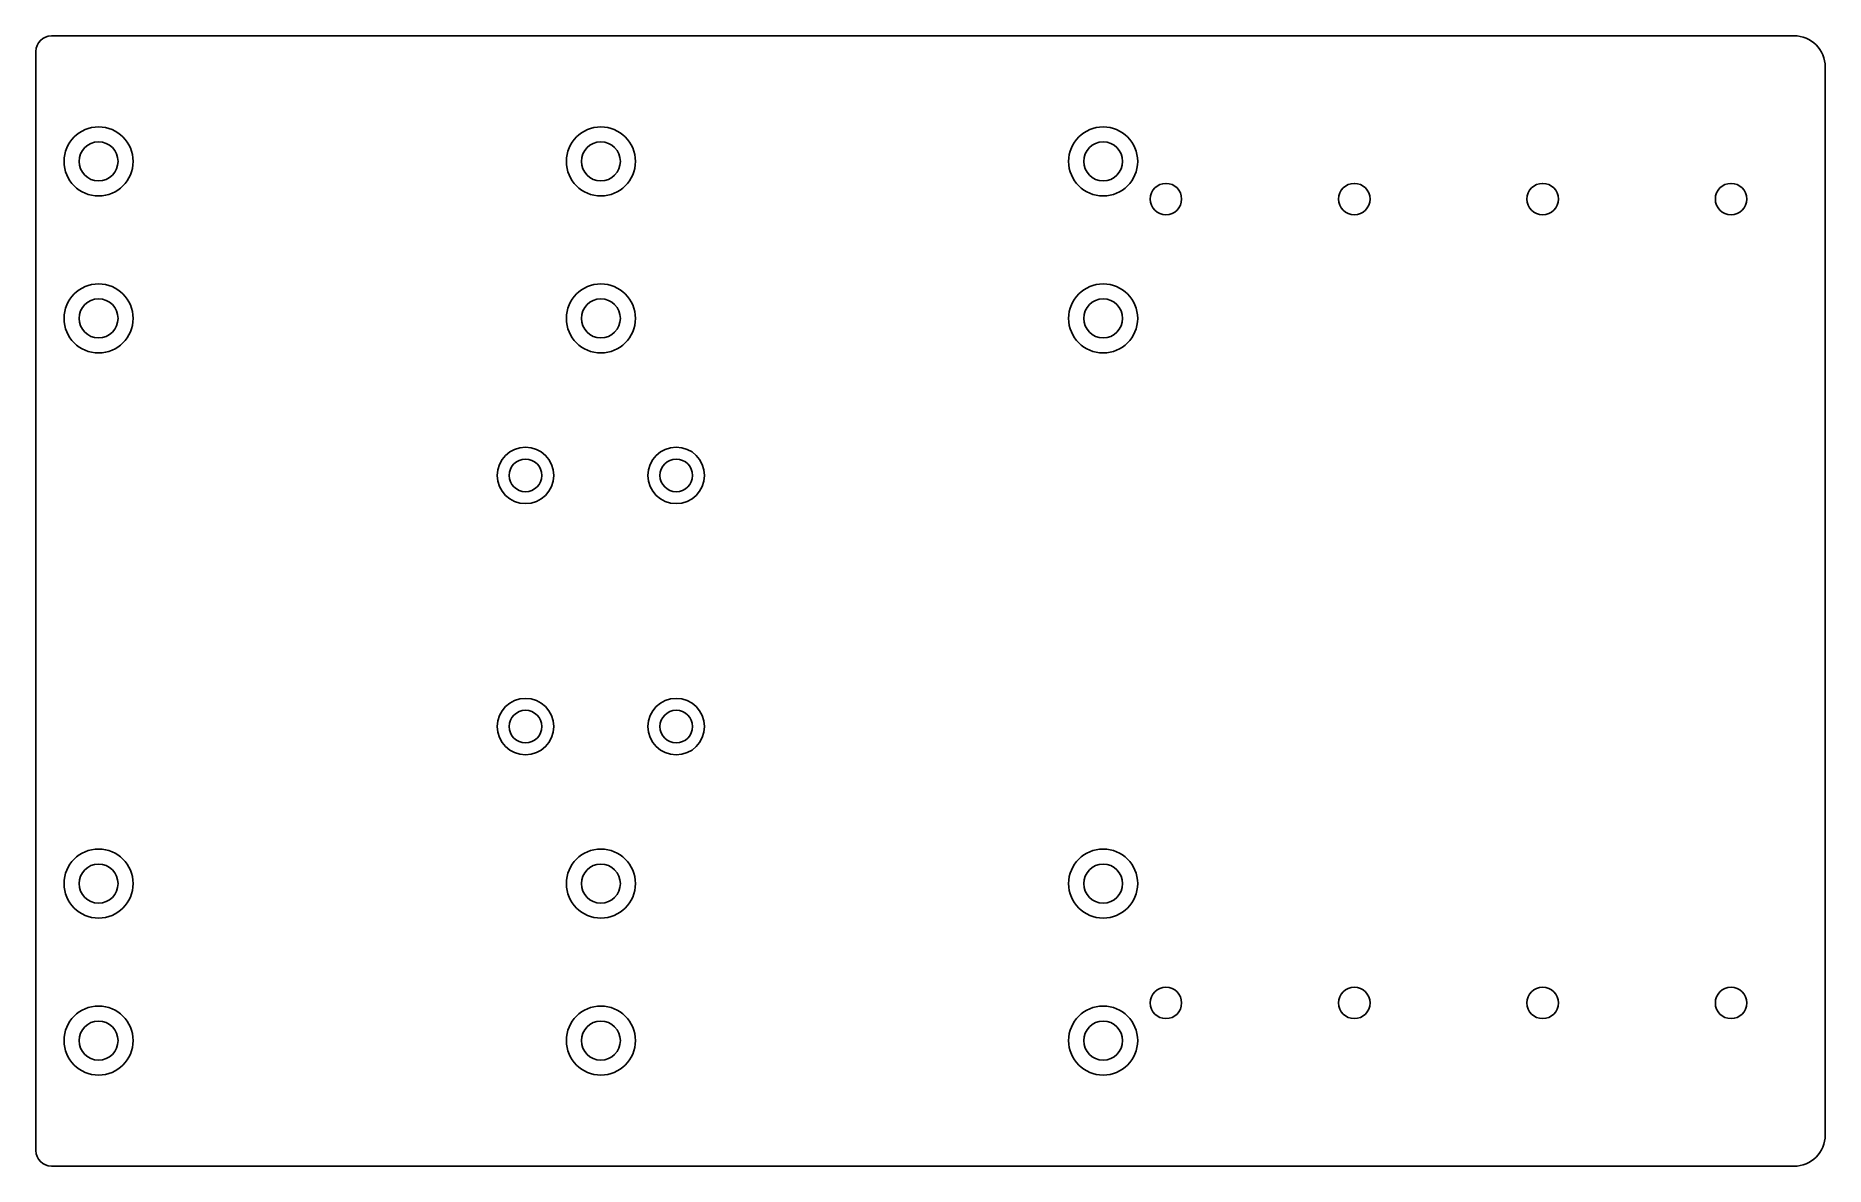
# Model space of a CAD drawing. Extents: x -90 to 195, y -90 to 90.
import ezdxf

# ---------------------------------------------------------------- set-up
doc = ezdxf.new("R2010")
doc.units = 0
doc.layers.add('Fusion001', color=7, linetype='CONTINUOUS')

msp = doc.modelspace()

# ---------------------------------------------------------------- linework, layer by layer
at = {"layer": 'Fusion001'}
for p, q in [((-87.5, 90, 25), (190, 90, 25)), ((-87.5, 90), (190, 90)), ((-87.5, 90), (-87.5, 90, 25)), ((-87.5, 90, 25), (190, 90, 25)), ((-87.5, 90), (190, 90)), ((-87.5, 90), (-87.5, 90, 25)), ((190, 90), (190, 90, 25)), ((190, 90), (190, 90, 25)), ((-90, -87.5, 25), (-90, 87.5, 25)), ((-90, -87.5), (-90, 87.5)), ((-90, -87.5, 25), (-90, 87.5, 25)), ((-90, 87.5), (-90, 87.5, 25)), ((-90, -87.5), (-90, 87.5)), ((-90, 87.5), (-90, 87.5, 25)), ((195, 85, 25), (195, -85, 25)), ((195, 85), (195, -85)), ((195, 85), (195, 85, 25)), ((195, 85, 25), (195, -85, 25)), ((195, 85), (195, -85)), ((195, 85), (195, 85, 25)), ((-80, 73.1), (-80, 73.1, 18.5)), ((-80, 73.1), (-80, 73.1, 18.5)), ((0, 73.1), (0, 73.1, 18.5)), ((0, 73.1), (0, 73.1, 18.5)), ((80, 73.1), (80, 73.1, 18.5)), ((80, 73.1), (80, 73.1, 18.5)), ((-80, 48.1), (-80, 48.1, 18.5)), ((-80, 48.1), (-80, 48.1, 18.5)), ((0, 48.1), (0, 48.1, 18.5)), ((0, 48.1), (0, 48.1, 18.5)), ((80, 48.1), (80, 48.1, 18.5)), ((80, 48.1), (80, 48.1, 18.5)), ((-12, 22.6), (-12, 22.6, 18.5)), ((-12, 22.6), (-12, 22.6, 18.5)), ((12, 22.6), (12, 22.6, 18.5)), ((12, 22.6), (12, 22.6, 18.5)), ((-12, -17.4), (-12, -17.4, 18.5)), ((-12, -17.4), (-12, -17.4, 18.5)), ((12, -17.4), (12, -17.4, 18.5)), ((12, -17.4), (12, -17.4, 18.5)), ((-80, -41.9), (-80, -41.9, 18.5)), ((-80, -41.9), (-80, -41.9, 18.5)), ((0, -41.9), (0, -41.9, 18.5)), ((0, -41.9), (0, -41.9, 18.5)), ((80, -41.9), (80, -41.9, 18.5)), ((80, -41.9), (80, -41.9, 18.5)), ((-80, -66.9), (-80, -66.9, 18.5)), ((-80, -66.9), (-80, -66.9, 18.5)), ((0, -66.9), (0, -66.9, 18.5)), ((0, -66.9), (0, -66.9, 18.5)), ((80, -66.9), (80, -66.9, 18.5)), ((80, -66.9), (80, -66.9, 18.5)), ((195, -85), (195, -85, 25)), ((195, -85), (195, -85, 25)), ((-90, -87.5), (-90, -87.5, 25)), ((-90, -87.5), (-90, -87.5, 25)), ((190, -90, 25), (-87.5, -90, 25)), ((190, -90, 25), (-87.5, -90, 25)), ((-87.5, -90), (-87.5, -90, 25)), ((190, -90), (-87.5, -90)), ((190, -90), (-87.5, -90)), ((-87.5, -90), (-87.5, -90, 25)), ((190, -90), (190, -90, 25)), ((190, -90), (190, -90, 25))]:
    msp.add_line(p, q, dxfattribs=at)
for centre, radius in [((-80, 70), 5.5), ((-80, 70), 5.5), ((-80, 70), 5.5), ((-80, 70), 5.5), ((0, 70), 5.5), ((0, 70), 5.5), ((0, 70), 5.5), ((0, 70), 5.5), ((80, 70), 5.5), ((80, 70), 5.5), ((80, 70), 5.5), ((80, 70), 5.5), ((-80, 70), 3.1), ((-80, 70), 3.1), ((-80, 70), 3.1), ((-80, 70), 3.1), ((0, 70), 3.1), ((0, 70), 3.1), ((0, 70), 3.1), ((0, 70), 3.1), ((80, 70), 3.1), ((80, 70), 3.1), ((80, 70), 3.1), ((80, 70), 3.1), ((90, 64), 2.5), ((90, 64), 2.5), ((90, 64), 2.5), ((90, 64), 2.5), ((120, 64), 2.5), ((120, 64), 2.5), ((120, 64), 2.5), ((120, 64), 2.5), ((150, 64), 2.5), ((150, 64), 2.5), ((150, 64), 2.5), ((150, 64), 2.5), ((180, 64), 2.5), ((180, 64), 2.5), ((180, 64), 2.5), ((180, 64), 2.5), ((-80, 45), 5.5), ((-80, 45), 5.5), ((-80, 45), 5.5), ((-80, 45), 5.5), ((0, 45), 5.5), ((0, 45), 5.5), ((0, 45), 5.5), ((0, 45), 5.5), ((80, 45), 5.5), ((80, 45), 5.5), ((80, 45), 5.5), ((80, 45), 5.5), ((-80, 45), 3.1), ((-80, 45), 3.1), ((-80, 45), 3.1), ((-80, 45), 3.1), ((0, 45), 3.1), ((0, 45), 3.1), ((0, 45), 3.1), ((0, 45), 3.1), ((80, 45), 3.1), ((80, 45), 3.1), ((80, 45), 3.1), ((80, 45), 3.1), ((-12, 20), 4.5), ((-12, 20), 4.5), ((-12, 20), 4.5), ((-12, 20), 4.5), ((12, 20), 4.5), ((12, 20), 4.5), ((12, 20), 4.5), ((12, 20), 4.5), ((-12, 20), 2.6), ((-12, 20), 2.6), ((-12, 20), 2.6), ((-12, 20), 2.6), ((12, 20), 2.6), ((12, 20), 2.6), ((12, 20), 2.6), ((12, 20), 2.6), ((-12, -20), 4.5), ((-12, -20), 4.5), ((-12, -20), 4.5), ((-12, -20), 4.5), ((12, -20), 4.5), ((12, -20), 4.5), ((12, -20), 4.5), ((12, -20), 4.5), ((-12, -20), 2.6), ((-12, -20), 2.6), ((-12, -20), 2.6), ((-12, -20), 2.6), ((12, -20), 2.6), ((12, -20), 2.6), ((12, -20), 2.6), ((12, -20), 2.6), ((-80, -45), 5.5), ((-80, -45), 5.5), ((-80, -45), 5.5), ((-80, -45), 5.5), ((0, -45), 5.5), ((0, -45), 5.5), ((0, -45), 5.5), ((0, -45), 5.5), ((80, -45), 5.5), ((80, -45), 5.5), ((80, -45), 5.5), ((80, -45), 5.5), ((-80, -45), 3.1), ((-80, -45), 3.1), ((-80, -45), 3.1), ((-80, -45), 3.1), ((0, -45), 3.1), ((0, -45), 3.1), ((0, -45), 3.1), ((0, -45), 3.1), ((80, -45), 3.1), ((80, -45), 3.1), ((80, -45), 3.1), ((80, -45), 3.1), ((90, -64), 2.5), ((90, -64), 2.5), ((90, -64), 2.5), ((90, -64), 2.5), ((120, -64), 2.5), ((120, -64), 2.5), ((120, -64), 2.5), ((120, -64), 2.5), ((150, -64), 2.5), ((150, -64), 2.5), ((150, -64), 2.5), ((150, -64), 2.5), ((180, -64), 2.5), ((180, -64), 2.5), ((180, -64), 2.5), ((180, -64), 2.5), ((-80, -70), 5.5), ((-80, -70), 5.5), ((-80, -70), 5.5), ((-80, -70), 5.5), ((0, -70), 5.5), ((0, -70), 5.5), ((0, -70), 5.5), ((0, -70), 5.5), ((80, -70), 5.5), ((80, -70), 5.5), ((80, -70), 5.5), ((80, -70), 5.5), ((-80, -70), 3.1), ((-80, -70), 3.1), ((-80, -70), 3.1), ((-80, -70), 3.1), ((0, -70), 3.1), ((0, -70), 3.1), ((0, -70), 3.1), ((0, -70), 3.1), ((80, -70), 3.1), ((80, -70), 3.1), ((80, -70), 3.1), ((80, -70), 3.1)]:
    msp.add_circle(centre, radius, dxfattribs=at)
for centre, radius, start, end in [((-87.5, 87.5, 25), 2.5, 90, 180), ((-87.5, 87.5), 2.5, 90, 180), ((-87.5, 87.5), 2.5, 90, 180), ((-87.5, 87.5, 25), 2.5, 90, 180), ((190, 85, 25), 5, 0, 90), ((190, 85), 5, 0, 90), ((190, 85), 5, 0, 90), ((190, 85, 25), 5, 0, 90), ((190, -85, 25), 5, -90, 0), ((190, -85), 5, -90, 0), ((190, -85), 5, -90, 0), ((190, -85, 25), 5, -90, 0), ((-87.5, -87.5, 25), 2.5, 180, -90), ((-87.5, -87.5), 2.5, 180, -90), ((-87.5, -87.5), 2.5, 180, -90), ((-87.5, -87.5, 25), 2.5, 180, -90)]:
    msp.add_arc(centre, radius, start, end, dxfattribs=at)
for points in [[(-80, 75.5, 25), (-80, 75.5, 18.5)], [(-80, 75.5, 25), (-80, 75.5, 18.5)], [(0, 75.5, 25), (0, 75.5, 18.5)], [(0, 75.5, 25), (0, 75.5, 18.5)], [(80, 75.5, 25), (80, 75.5, 18.5)], [(80, 75.5, 25), (80, 75.5, 18.5)], [(90, 66.5, 25), (90, 66.5)], [(90, 66.5, 25), (90, 66.5)], [(120, 66.5, 25), (120, 66.5)], [(120, 66.5, 25), (120, 66.5)], [(150, 66.5, 25), (150, 66.5)], [(150, 66.5, 25), (150, 66.5)], [(180, 66.5, 25), (180, 66.5)], [(180, 66.5, 25), (180, 66.5)], [(-80, 50.5, 25), (-80, 50.5, 18.5)], [(-80, 50.5, 25), (-80, 50.5, 18.5)], [(0, 50.5, 25), (0, 50.5, 18.5)], [(0, 50.5, 25), (0, 50.5, 18.5)], [(80, 50.5, 25), (80, 50.5, 18.5)], [(80, 50.5, 25), (80, 50.5, 18.5)], [(-12, 24.5, 25), (-12, 24.5, 18.5)], [(-12, 24.5, 25), (-12, 24.5, 18.5)], [(12, 24.5, 25), (12, 24.5, 18.5)], [(12, 24.5, 25), (12, 24.5, 18.5)], [(-12, -15.5, 25), (-12, -15.5, 18.5)], [(-12, -15.5, 25), (-12, -15.5, 18.5)], [(12, -15.5, 25), (12, -15.5, 18.5)], [(12, -15.5, 25), (12, -15.5, 18.5)], [(-80, -39.5, 25), (-80, -39.5, 18.5)], [(-80, -39.5, 25), (-80, -39.5, 18.5)], [(0, -39.5, 25), (0, -39.5, 18.5)], [(0, -39.5, 25), (0, -39.5, 18.5)], [(80, -39.5, 25), (80, -39.5, 18.5)], [(80, -39.5, 25), (80, -39.5, 18.5)], [(90, -61.5, 25), (90, -61.5)], [(90, -61.5, 25), (90, -61.5)], [(120, -61.5, 25), (120, -61.5)], [(120, -61.5, 25), (120, -61.5)], [(150, -61.5, 25), (150, -61.5)], [(150, -61.5, 25), (150, -61.5)], [(180, -61.5, 25), (180, -61.5)], [(180, -61.5, 25), (180, -61.5)], [(-80, -64.5, 25), (-80, -64.5, 18.5)], [(-80, -64.5, 25), (-80, -64.5, 18.5)], [(0, -64.5, 25), (0, -64.5, 18.5)], [(0, -64.5, 25), (0, -64.5, 18.5)], [(80, -64.5, 25), (80, -64.5, 18.5)], [(80, -64.5, 25), (80, -64.5, 18.5)]]:
    msp.add_open_spline(points, degree=1, dxfattribs=at)

doc.saveas('drawing.dxf')
